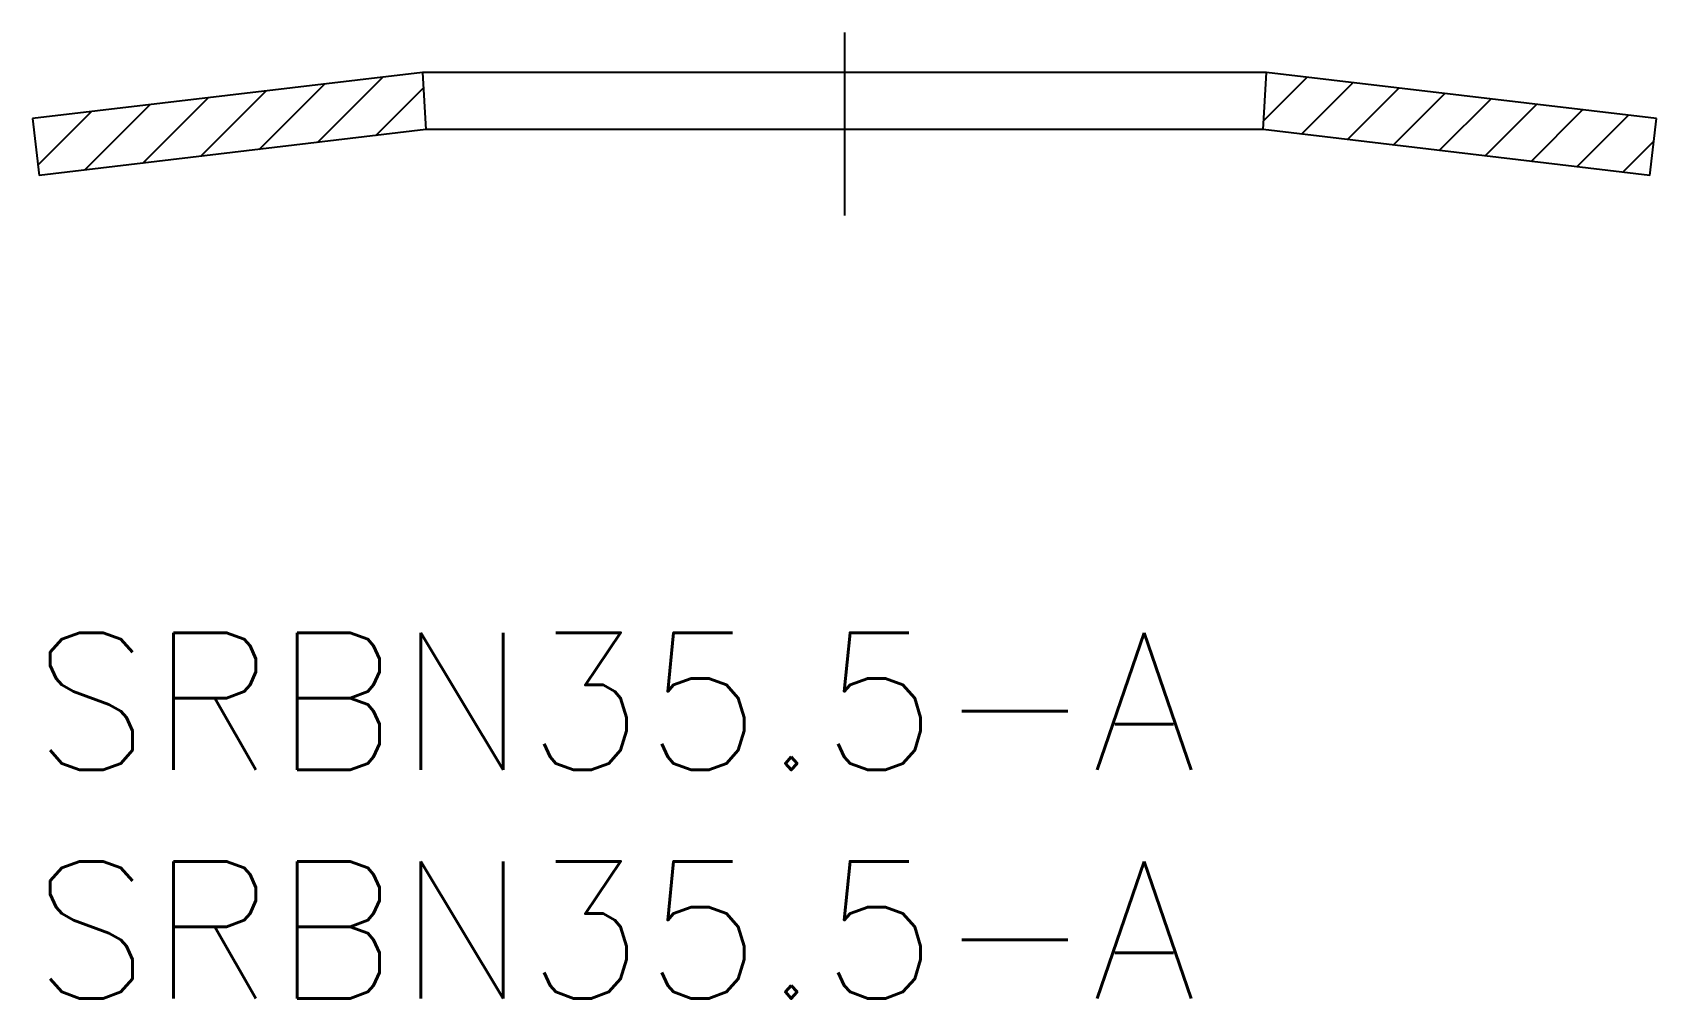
# Model space of a CAD drawing. Extents: x 0 to 35.5, y -8 to 13.1.
import ezdxf

# ---------------------------------------------------------------- set-up
doc = ezdxf.new("R2010")
doc.units = 0
doc.header["$LTSCALE"] = 0.5
doc.linetypes.add('CENTER', pattern=[50.8, 31.75, -6.35, 6.35, -6.35])
for name, color, linetype in [('MSM_CENTER', 1, 'CENTER'), ('MSM_CONTINUOUS', 7, 'CONTINUOUS'), ('MSM_NARROW', 5, 'CONTINUOUS'), ('MSM_PART_NUMBER', 7, 'CONTINUOUS')]:
    doc.layers.add(name, color=color, linetype=linetype)
doc.styles.get("Standard").update_dxf_attribs({"font": 'txt.shx', "height": 3, "bigfont": 'bigfont.shx'})

# ---------------------------------------------------------------- blocks, each defined once
blk = doc.blocks.new('*X18')
at = {"layer": 'MSM_NARROW', "linetype": 'CONTINUOUS'}
for p, q in [((26.912, 11.196), (27.861, 12.145)), ((27.739, 10.901), (28.864, 12.026)), ((28.743, 10.782), (29.868, 11.908)), ((29.746, 10.663), (30.872, 11.789)), ((30.75, 10.545), (31.876, 11.67)), ((31.754, 10.426), (32.879, 11.551)), ((32.758, 10.307), (33.883, 11.433)), ((33.761, 10.188), (34.887, 11.314)), ((34.765, 10.07), (35.441, 10.746))]:
    blk.add_line(p, q, dxfattribs=at)
blk = doc.blocks.new('*X19')
at = {"layer": 'MSM_NARROW', "linetype": 'CONTINUOUS'}
for p, q in [((6.229, 10.72), (7.657, 12.147)), ((3.683, 10.418), (5.111, 11.846)), ((4.956, 10.569), (6.384, 11.997)), ((7.503, 10.87), (8.546, 11.914)), ((0.12, 10.223), (1.291, 11.394)), ((1.137, 10.117), (2.564, 11.545)), ((2.41, 10.268), (3.838, 11.695)), ((0.002, 11.227), (0.018, 11.244))]:
    blk.add_line(p, q, dxfattribs=at)

msp = doc.modelspace()

# ---------------------------------------------------------------- linework, layer by layer
at = {"layer": 'MSM_CENTER'}
msp.add_line((17.75, 13.125), (17.75, 9.125), dxfattribs=at)
at = {"layer": 'MSM_CONTINUOUS'}
for p, q in [((8.526, 12.25), (0, 11.241)), ((8.526, 12.25), (8.6, 11)), ((26.974, 12.25), (8.526, 12.25)), ((26.9, 11), (26.974, 12.25)), ((35.5, 11.241), (26.974, 12.25)), ((0, 11.241), (0.147, 10)), ((35.353, 10), (35.5, 11.241)), ((8.6, 11), (0.147, 10)), ((26.9, 11), (8.6, 11)), ((35.353, 10), (26.9, 11))]:
    msp.add_line(p, q, dxfattribs=at)

# ---------------------------------------------------------------- block references
at = {"layer": 'MSM_NARROW'}
for name in ['*X19', '*X18']:
    msp.add_blockref(name, (0, 0), dxfattribs=at)

# ---------------------------------------------------------------- texts
at = {"layer": 'MSM_PART_NUMBER'}
for p in [(0, -3), (0, -8)]:
    msp.add_text('SRBN35.5-A', height=3, dxfattribs=at).set_placement(p)

doc.saveas('drawing.dxf')
